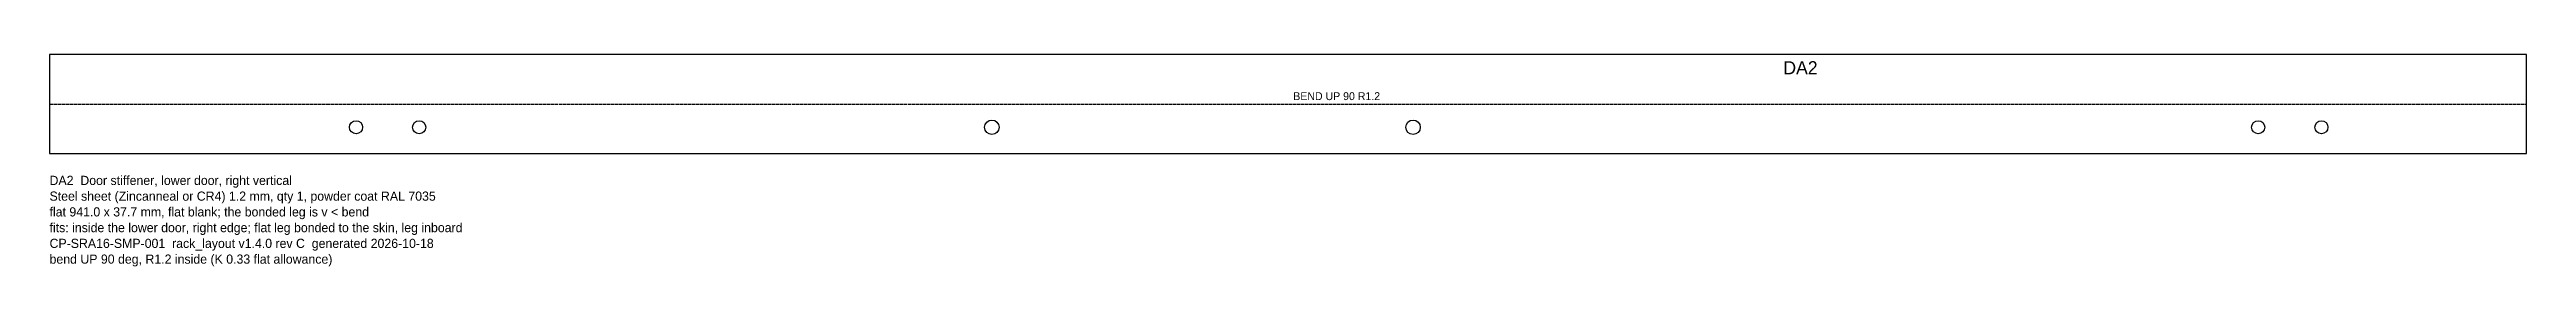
# Model space of a CAD drawing. Header units: millimetres. Extents: x 0 to 941, y -43 to 38.
import ezdxf

# ---------------------------------------------------------------- set-up
doc = ezdxf.new("R2010")
doc.units = ezdxf.units.MM
doc.linetypes.add('DASHED', pattern=[1.524, 1.27, -0.254])
for name, color, linetype in [('BEND', 1, 'DASHED'), ('CUT', 7, 'CONTINUOUS'), ('ETCH', 3, 'CONTINUOUS'), ('NOTES', 8, 'CONTINUOUS')]:
    doc.layers.add(name, color=color, linetype=linetype)

msp = doc.modelspace()

# ---------------------------------------------------------------- linework, layer by layer
at = {"layer": 'BEND'}
msp.add_line((0, 18.85), (941, 18.85), dxfattribs=at)
at = {"layer": 'CUT'}
msp.add_lwpolyline([(0, 0), (941, 0), (941, 37.71), (0, 37.71)], close=True, dxfattribs=at)
for centre, radius in [((116.44, 10), 2.5), ((140.44, 10), 2.5), ((358, 10), 2.75), ((518, 10), 2.75), ((839.1, 10), 2.5), ((863.1, 10), 2.5)]:
    msp.add_circle(centre, radius, dxfattribs=at)

# ---------------------------------------------------------------- texts
at = {"layer": 'BEND'}
msp.add_text('BEND UP 90 R1.2', height=3, dxfattribs=at).set_placement((472.5, 20.35))
at = {"layer": 'ETCH'}
msp.add_text('DA2', height=5, dxfattribs=at).set_placement((658.7, 30.17))
at = {"layer": 'NOTES'}
for s, p in [('DA2  Door stiffener, lower door, right vertical', (0, -12)), ('Steel sheet (Zincanneal or CR4) 1.2 mm, qty 1, powder coat RAL 7035', (0, -18)), ('flat 941.0 x 37.7 mm, flat blank; the bonded leg is v < bend', (0, -24)), ('fits: inside the lower door, right edge; flat leg bonded to the skin, leg inboard', (0, -30)), ('CP-SRA16-SMP-001  rack_layout v1.4.0 rev C  generated 2026-10-18', (0, -36)), ('bend UP 90 deg, R1.2 inside (K 0.33 flat allowance)', (0, -42))]:
    msp.add_text(s, height=3.5, dxfattribs=at).set_placement(p)

doc.saveas('drawing.dxf')
